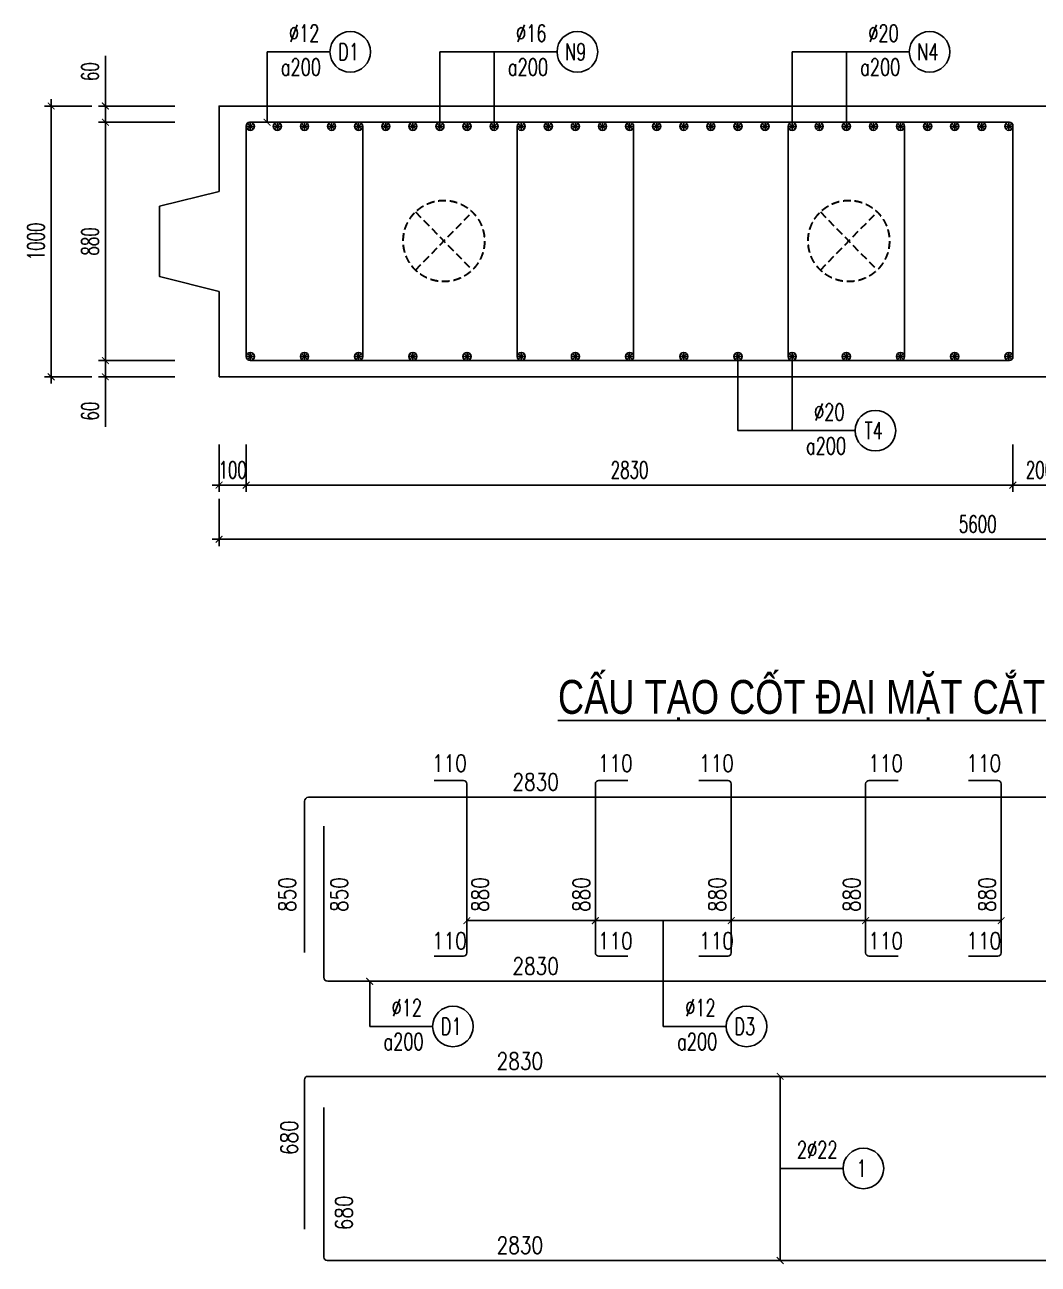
# Model space of a CAD drawing. Header units: millimetres. Extents: x -143483 to 1166745, y -1448440 to -1202244.
# Drawn here: x 207781 to 222742, y -1407462 to -1389153 of the extents above; entities that cross this region are included whole.
import ezdxf
from ezdxf.enums import TextEntityAlignment as Align

# ---------------------------------------------------------------- set-up
doc = ezdxf.new("R2010")
doc.units = ezdxf.units.MM
doc.header["$LTSCALE"] = 30
doc.header["$PDMODE"] = 3
doc.linetypes.add('DASHED', pattern=[19.05, 12.7, -6.35])
doc.layers.get('0').update_dxf_attribs({"lineweight": 9})
doc.layers.get('Defpoints').update_dxf_attribs({"lineweight": 9})
for name, color, linetype in [('ccu11-Cotthep', 9, 'Continuous'), ('ccu11-Dim', 8, 'Continuous'), ('ccu11-Text', 31, 'Continuous'), ('ccu11-Thay', 7, 'Continuous'), ('ccu11-Thep', 4, 'Continuous'), ('ccu11-Thep doc', 4, 'Continuous'), ('ccu11-Thepdai', 6, 'Continuous')]:
    doc.layers.add(name, color=color, linetype=linetype)
doc.layers.add('ccu11-Khuat', color=9, linetype='DASHED', lineweight=30)
doc.layers.add('Vicom_thep doc', color=1, linetype='Continuous', lineweight=35)
doc.styles.add('ccu11-dim', font='vnsimli.shx', dxfattribs={"width": 0.65, "bigfont": 'bigfont.shx'})
doc.styles.add('ccu11-VnAvH-B', font='VHAVANB.TTF')
doc.styles.add('ccu11-vnsimli', font='vnsimli.shx', dxfattribs={"width": 0.8, "bigfont": 'vns.shx'})
doc.styles.add('ccu11-vnsimple', font='vnsimple.shx', dxfattribs={"bigfont": 'bigfont.shx'})
doc.styles.add('ccu11_simli', font='vnsimli.shx', dxfattribs={"width": 0.8})
doc.dimstyles.new('ccu11-100', dxfattribs={"dimscale": 100, "dimtxt": 2.5, "dimasz": 1, "dimexe": 1, "dimexo": 2, "dimgap": 1, "dimtad": 1, "dimdec": 0, "dimdsep": 46, "dimtxsty": 'ccu11-dim', "dimblk": 'ARCHTICK', "dimcen": -1, "dimdle": 1, "dimclrd": 256, "dimclre": 256, "dimclrt": 3, "dimadec": 0, "dimazin": 2, "dimtfac": 0.1, "dimtdec": 0, "dimtmove": 0, "dimatfit": 1, "dimldrblk": 'ARCHTICK', "dimfxl": 0, "dimtvp": 0.833333, "dimtolj": 1, "dimtzin": 12, "dimarcsym": 0})
doc.dimstyles.new('ccu11-100x4', dxfattribs={"dimscale": 100, "dimtxt": 2.5, "dimasz": 1, "dimexe": 1, "dimexo": 2, "dimgap": 1, "dimtad": 1, "dimdec": 0, "dimlfac": 0.25, "dimdsep": 46, "dimtxsty": 'ccu11-dim', "dimblk": 'ARCHTICK', "dimcen": -1, "dimdle": 1, "dimclrd": 256, "dimclre": 256, "dimclrt": 3, "dimadec": 0, "dimazin": 2, "dimtfac": 0.1, "dimtdec": 0, "dimtmove": 0, "dimatfit": 1, "dimldrblk": 'ARCHTICK', "dimfxl": 0, "dimtvp": 0.833333, "dimtolj": 1, "dimtzin": 12, "dimarcsym": 0})

# ---------------------------------------------------------------- blocks, each defined once
blk = doc.blocks.new('_ARCHTICK')
at = {"color": 0, "linetype": 'ByBlock', "const_width": 0.15}
blk.add_lwpolyline([(-0.5, -0.5), (0.5, 0.5)], dxfattribs=at)
blk = doc.blocks.new('SHD')
at = {"layer": 'ccu11-Cotthep'}
blk.add_circle((300, 0), 300, dxfattribs=at)
at = {"layer": 'ccu11-Cotthep', "color": 31, "style": 'ccu11_simli', "width": 0.8}
blk.add_attdef('DK', text='', height=250, dxfattribs=at).set_placement((-101, 65), align=Align.BOTTOM_RIGHT)
blk.add_attdef('KH', text='', height=250, dxfattribs=at).set_placement((300, 0), align=Align.MIDDLE)
blk.add_attdef('KC', text='', height=250, dxfattribs=at).set_placement((-101, -142), align=Align.TOP_RIGHT)
blk = doc.blocks.new('MCT')
at = {"ltscale": 0.005}
for p, q in [((-0.49, 0), (0.49, 0)), ((0.35, -0.35), (-0.35, 0.35)), ((-0.35, -0.35), (0.35, 0.35)), ((0, -0.49), (0, 0.49))]:
    blk.add_line(p, q, dxfattribs=at)
blk.add_circle((0, 0), 0.492, dxfattribs=at)
blk = doc.blocks.new('*U3797')
at = {"layer": 'ccu11-Thep doc', "xscale": -121.9200000001001, "yscale": 121.9200000001001, "zscale": 121.92, "rotation": 270}
blk.add_blockref('MCT', (0, 0), dxfattribs=at)
blk = doc.blocks.new('*U3798')
at = {"layer": 'ccu11-Thep doc', "color": 0, "linetype": 'ByBlock', "lineweight": -2, "transparency": 16777216}
for p in [(0, 0), (800, 0), (1600, 0), (2400, 0), (3200, 0), (4000, 0), (4800, 0), (5600, 0), (6400, 0), (7200, 0), (8000, 0), (8800, 0), (9600, 0), (10400, 0), (11200, 0)]:
    blk.add_blockref('*U3797', p, dxfattribs=at)
blk = doc.blocks.new('*U3799')
at = {"layer": 'ccu11-Thep doc', "xscale": -121.9200000001001, "yscale": 121.9200000001001, "zscale": 121.92, "rotation": 270}
blk.add_blockref('MCT', (0, 0), dxfattribs=at)
blk = doc.blocks.new('*U3800')
at = {"layer": 'ccu11-Thep doc', "color": 0, "linetype": 'ByBlock', "lineweight": -2, "transparency": 16777216}
for p in [(0, 0), (800, 0), (1600, 0), (2400, 0), (3200, 0), (4000, 0), (4800, 0), (5600, 0), (6400, 0), (7200, 0), (8000, 0), (8800, 0), (9600, 0), (10400, 0), (11200, 0)]:
    blk.add_blockref('*U3799', p, dxfattribs=at)
blk = doc.blocks.new('*D3901')
at = {"layer": 'ccu11-Dim', "linetype": 'ByBlock', "lineweight": -2, "ltscale": 30, "transparency": 16777216}
for p, q in [((208970, -1390353), (208970, -1389613)), ((209998, -1390353), (208870, -1390353)), ((208970, -1390593), (208970, -1390353)), ((209998, -1390593), (208870, -1390593)), ((208970, -1390593), (208970, -1390693))]:
    blk.add_line(p, q, dxfattribs=at)
at = {"layer": 'Defpoints', "color": 0, "linetype": 'ByBlock', "ltscale": 30, "transparency": 16777216}
for p in [(210198, -1390353), (208970, -1390593), (210198, -1390593)]:
    blk.add_point(p, dxfattribs=at)
at = {"layer": 'ccu11-Dim', "linetype": 'ByBlock', "lineweight": -2, "ltscale": 30, "transparency": 16777216, "xscale": 100, "yscale": 100, "zscale": 100}
for p, rotation in [((208970, -1390353), 270), ((208970, -1390593), 90)]:
    blk.add_blockref('_ARCHTICK', p, dxfattribs=dict(at, rotation=rotation))
at = {"layer": 'ccu11-Dim', "color": 3, "linetype": 'ByBlock', "ltscale": 30, "transparency": 16777216, "insert": (208745, -1389845), "char_height": 250, "attachment_point": 5, "rotation": 90, "style": 'ccu11-dim'}
blk.add_mtext('\\A1;60', dxfattribs=at)
blk = doc.blocks.new('*D3902')
at = {"layer": 'ccu11-Dim', "linetype": 'ByBlock', "lineweight": -2, "ltscale": 30, "transparency": 16777216}
for p, q in [((208970, -1390493), (208970, -1394213)), ((209998, -1390593), (208870, -1390593)), ((209998, -1394113), (208870, -1394113))]:
    blk.add_line(p, q, dxfattribs=at)
at = {"layer": 'Defpoints', "color": 0, "linetype": 'ByBlock', "ltscale": 30, "transparency": 16777216}
for p in [(210198, -1390593), (208970, -1394113), (210198, -1394113)]:
    blk.add_point(p, dxfattribs=at)
at = {"layer": 'ccu11-Dim', "linetype": 'ByBlock', "lineweight": -2, "ltscale": 30, "transparency": 16777216, "xscale": 100, "yscale": 100, "zscale": 100}
for p, rotation in [((208970, -1390593), 90), ((208970, -1394113), 270)]:
    blk.add_blockref('_ARCHTICK', p, dxfattribs=dict(at, rotation=rotation))
at = {"layer": 'ccu11-Dim', "color": 3, "linetype": 'ByBlock', "ltscale": 30, "transparency": 16777216, "insert": (208745, -1392353), "char_height": 250, "attachment_point": 5, "rotation": 90, "style": 'ccu11-dim'}
blk.add_mtext('\\A1;880', dxfattribs=at)
blk = doc.blocks.new('*D3903')
at = {"layer": 'ccu11-Dim', "linetype": 'ByBlock', "lineweight": -2, "ltscale": 30, "transparency": 16777216}
for p, q in [((208970, -1394113), (208970, -1394013)), ((209998, -1394113), (208870, -1394113)), ((208970, -1394113), (208970, -1394353)), ((209998, -1394353), (208870, -1394353)), ((208970, -1394353), (208970, -1395093))]:
    blk.add_line(p, q, dxfattribs=at)
at = {"layer": 'Defpoints', "color": 0, "linetype": 'ByBlock', "ltscale": 30, "transparency": 16777216}
for p in [(208970, -1394113), (210198, -1394113), (210198, -1394353)]:
    blk.add_point(p, dxfattribs=at)
at = {"layer": 'ccu11-Dim', "linetype": 'ByBlock', "lineweight": -2, "ltscale": 30, "transparency": 16777216, "xscale": 100, "yscale": 100, "zscale": 100}
for p, rotation in [((208970, -1394113), 270), ((208970, -1394353), 90)]:
    blk.add_blockref('_ARCHTICK', p, dxfattribs=dict(at, rotation=rotation))
at = {"layer": 'ccu11-Dim', "color": 3, "linetype": 'ByBlock', "ltscale": 30, "transparency": 16777216, "insert": (208745, -1394861), "char_height": 250, "attachment_point": 5, "rotation": 90, "style": 'ccu11-dim'}
blk.add_mtext('\\A1;60', dxfattribs=at)
blk = doc.blocks.new('*D3904')
at = {"layer": 'ccu11-Dim', "linetype": 'ByBlock', "lineweight": -2, "ltscale": 30, "transparency": 16777216}
for p, q in [((208770, -1390353), (208070, -1390353)), ((208170, -1390253), (208170, -1394453)), ((208770, -1394353), (208070, -1394353))]:
    blk.add_line(p, q, dxfattribs=at)
at = {"layer": 'Defpoints', "color": 0, "linetype": 'ByBlock', "ltscale": 30, "transparency": 16777216}
for p in [(208970, -1390353), (208170, -1394353), (208970, -1394353)]:
    blk.add_point(p, dxfattribs=at)
at = {"layer": 'ccu11-Dim', "linetype": 'ByBlock', "lineweight": -2, "ltscale": 30, "transparency": 16777216, "xscale": 100, "yscale": 100, "zscale": 100}
for p, rotation in [((208170, -1390353), 90), ((208170, -1394353), 270)]:
    blk.add_blockref('_ARCHTICK', p, dxfattribs=dict(at, rotation=rotation))
at = {"layer": 'ccu11-Dim', "color": 3, "linetype": 'ByBlock', "ltscale": 30, "transparency": 16777216, "insert": (207945, -1392353), "char_height": 250, "attachment_point": 5, "rotation": 90, "style": 'ccu11-dim'}
blk.add_mtext('\\A1;1000', dxfattribs=at)
blk = doc.blocks.new('*D3906')
at = {"layer": 'ccu11-Dim', "linetype": 'ByBlock', "lineweight": -2, "ltscale": 30, "transparency": 16777216}
for p, q in [((210649, -1396153), (210649, -1396853)), ((233049, -1396153), (233049, -1396853)), ((210549, -1396753), (233149, -1396753))]:
    blk.add_line(p, q, dxfattribs=at)
at = {"layer": 'Defpoints', "color": 0, "linetype": 'ByBlock', "ltscale": 30, "transparency": 16777216}
for p in [(210649, -1395953), (233049, -1395953), (233049, -1396753)]:
    blk.add_point(p, dxfattribs=at)
at = {"layer": 'ccu11-Dim', "linetype": 'ByBlock', "lineweight": -2, "ltscale": 30, "transparency": 16777216, "xscale": 100, "yscale": 100, "zscale": 100, "rotation": 180}
blk.add_blockref('_ARCHTICK', (210649, -1396753), dxfattribs=at)
at = {"layer": 'ccu11-Dim', "linetype": 'ByBlock', "lineweight": -2, "ltscale": 30, "transparency": 16777216, "xscale": 100, "yscale": 100, "zscale": 100}
blk.add_blockref('_ARCHTICK', (233049, -1396753), dxfattribs=at)
at = {"layer": 'ccu11-Dim', "color": 3, "linetype": 'ByBlock', "ltscale": 30, "transparency": 16777216, "insert": (221849, -1396528), "char_height": 250, "attachment_point": 5, "style": 'ccu11-dim'}
blk.add_mtext('\\A1;5600', dxfattribs=at)
blk = doc.blocks.new('*D3908')
at = {"layer": 'ccu11-Dim', "linetype": 'ByBlock', "lineweight": -2, "ltscale": 30, "transparency": 16777216}
for p, q in [((222368, -1395353), (222368, -1396053)), ((223168, -1395353), (223168, -1396053)), ((222268, -1395953), (223268, -1395953))]:
    blk.add_line(p, q, dxfattribs=at)
at = {"layer": 'Defpoints', "color": 0, "linetype": 'ByBlock', "ltscale": 30, "transparency": 16777216}
for p in [(222368, -1395153), (223168, -1395153), (223168, -1395953)]:
    blk.add_point(p, dxfattribs=at)
at = {"layer": 'ccu11-Dim', "linetype": 'ByBlock', "lineweight": -2, "ltscale": 30, "transparency": 16777216, "xscale": 100, "yscale": 100, "zscale": 100, "rotation": 180}
blk.add_blockref('_ARCHTICK', (222368, -1395953), dxfattribs=at)
at = {"layer": 'ccu11-Dim', "linetype": 'ByBlock', "lineweight": -2, "ltscale": 30, "transparency": 16777216, "xscale": 100, "yscale": 100, "zscale": 100}
blk.add_blockref('_ARCHTICK', (223168, -1395953), dxfattribs=at)
at = {"layer": 'ccu11-Dim', "color": 3, "linetype": 'ByBlock', "ltscale": 30, "transparency": 16777216, "insert": (222768, -1395728), "char_height": 250, "attachment_point": 5, "style": 'ccu11-dim'}
blk.add_mtext('\\A1;200', dxfattribs=at)
blk = doc.blocks.new('*D3910')
at = {"layer": 'ccu11-Dim', "linetype": 'ByBlock', "lineweight": -2, "ltscale": 30, "transparency": 16777216}
for p, q in [((211049, -1395353), (211049, -1396053)), ((222368, -1395353), (222368, -1396053)), ((210949, -1395953), (222468, -1395953))]:
    blk.add_line(p, q, dxfattribs=at)
at = {"layer": 'Defpoints', "color": 0, "linetype": 'ByBlock', "ltscale": 30, "transparency": 16777216}
for p in [(211049, -1395153), (222368, -1395153), (222368, -1395953)]:
    blk.add_point(p, dxfattribs=at)
at = {"layer": 'ccu11-Dim', "linetype": 'ByBlock', "lineweight": -2, "ltscale": 30, "transparency": 16777216, "xscale": 100, "yscale": 100, "zscale": 100, "rotation": 180}
blk.add_blockref('_ARCHTICK', (211049, -1395953), dxfattribs=at)
at = {"layer": 'ccu11-Dim', "linetype": 'ByBlock', "lineweight": -2, "ltscale": 30, "transparency": 16777216, "xscale": 100, "yscale": 100, "zscale": 100}
blk.add_blockref('_ARCHTICK', (222368, -1395953), dxfattribs=at)
at = {"layer": 'ccu11-Dim', "color": 3, "linetype": 'ByBlock', "ltscale": 30, "transparency": 16777216, "insert": (216709, -1395728), "char_height": 250, "attachment_point": 5, "style": 'ccu11-dim'}
blk.add_mtext('\\A1;2830', dxfattribs=at)
blk = doc.blocks.new('*D3911')
at = {"layer": 'ccu11-Dim', "linetype": 'ByBlock', "lineweight": -2, "ltscale": 30, "transparency": 16777216}
for p, q in [((210649, -1395353), (210649, -1396053)), ((211049, -1395353), (211049, -1396053)), ((210649, -1395953), (210549, -1395953)), ((211049, -1395953), (210649, -1395953)), ((211049, -1395953), (211149, -1395953))]:
    blk.add_line(p, q, dxfattribs=at)
at = {"layer": 'Defpoints', "color": 0, "linetype": 'ByBlock', "ltscale": 30, "transparency": 16777216}
for p in [(210649, -1395153), (211049, -1395153), (210649, -1395953)]:
    blk.add_point(p, dxfattribs=at)
at = {"layer": 'ccu11-Dim', "linetype": 'ByBlock', "lineweight": -2, "ltscale": 30, "transparency": 16777216, "xscale": 100, "yscale": 100, "zscale": 100}
blk.add_blockref('_ARCHTICK', (210649, -1395953), dxfattribs=at)
at = {"layer": 'ccu11-Dim', "linetype": 'ByBlock', "lineweight": -2, "ltscale": 30, "transparency": 16777216, "xscale": 100, "yscale": 100, "zscale": 100, "rotation": 180}
blk.add_blockref('_ARCHTICK', (211049, -1395953), dxfattribs=at)
at = {"layer": 'ccu11-Dim', "color": 3, "linetype": 'ByBlock', "ltscale": 30, "transparency": 16777216, "insert": (210849, -1395728), "char_height": 250, "attachment_point": 5, "style": 'ccu11-dim'}
blk.add_mtext('\\A1;100', dxfattribs=at)
blk = doc.blocks.new('ccu11_block_thep')
at = {"layer": 'ccu11-Thep', "color": 3}
for p, q in [((-0.4, 0), (0.4, 0)), ((-0.28, 0.28), (0.28, -0.28)), ((0.28, 0.28), (-0.28, -0.28)), ((0, 0.4), (0, -0.4))]:
    blk.add_line(p, q, dxfattribs=at)
at = {"layer": 'ccu11-Thep', "color": 1, "const_width": 0.0667}
blk.add_lwpolyline([(-0.4, 0, 1), (0.4, 0, 1), (-0.4, 0, 1)], format="xyb", dxfattribs=at)
at = {"layer": 'ccu11-Thep', "color": 1}
blk.add_circle((0, 0), 0.4, dxfattribs=at)
blk = doc.blocks.new('*U3805')
at = {"layer": 'Vicom_thep doc', "xscale": -150, "yscale": 150, "zscale": 150, "rotation": 180}
blk.add_blockref('ccu11_block_thep', (0, 0), dxfattribs=at)
blk = doc.blocks.new('*U3794')
at = {"layer": 'ccu11-Thep doc', "color": 0, "linetype": 'ByBlock', "lineweight": -2, "transparency": 16777216}
for p in [(0, 0), (800, 0), (1600, 0), (2400, 0), (3200, 0), (4000, 0), (4800, 0), (5600, 0), (6400, 0), (7200, 0), (8000, 0), (8800, 0), (9600, 0), (10400, 0)]:
    blk.add_blockref('*U3805', p, dxfattribs=at)

msp = doc.modelspace()

# ---------------------------------------------------------------- linework, layer by layer
at = {"layer": 'ccu11-Khuat', "ltscale": 0.3}
for p, q in [((213548.49, -1391917.28), (214386.72, -1392775.98)), ((213548.49, -1392775.98), (214386.72, -1391917.28)), ((219526.4, -1391917.28), (220364.63, -1392775.98)), ((219526.4, -1392775.98), (220364.63, -1391917.28))]:
    msp.add_line(p, q, dxfattribs=at)
for centre in [(213967.6, -1392346.63), (219945.51, -1392346.63)]:
    msp.add_circle(centre, 600, dxfattribs=at)
at = {"layer": 'ccu11-Thay'}
msp.add_lwpolyline([(210649.39, -1394352.99), (233049.39, -1394352.99), (233049.39, -1393092.99), (232169.63, -1392872.99), (232169.63, -1391832.99), (233049.39, -1391612.99), (233049.39, -1390352.99), (210649.39, -1390352.99), (210649.39, -1391612.99), (209769.63, -1391832.99), (209769.63, -1392872.99), (210649.39, -1393092.99)], close=True, dxfattribs=at)
at = {"layer": 'ccu11-Thepdai'}
for points in [[(211529.39, -1390592.99), (211109.39, -1390592.99, 0.41421356), (211049.39, -1390652.99), (211049.39, -1394052.99, 0.41421356), (211109.39, -1394112.99), (211529.39, -1394112.99)], [(222319.39, -1394112.99), (211109.39, -1394112.99, -0.41421356), (211049.39, -1394052.99), (211049.39, -1390642.99, -0.41421356), (211099.39, -1390592.99), (222319.39, -1390592.99, -0.41421356), (222369.39, -1390642.99), (222369.39, -1394062.99, -0.41421356), (222319.39, -1394112.99)], [(212289.39, -1390592.99), (212709.39, -1390592.99, -0.41421356), (212769.39, -1390652.99), (212769.39, -1394052.99, -0.41421356), (212709.39, -1394112.99), (212289.39, -1394112.99)], [(215529.39, -1390592.99), (215109.39, -1390592.99, 0.41421356), (215049.39, -1390652.99), (215049.39, -1394052.99, 0.41421356), (215109.39, -1394112.99), (215529.39, -1394112.99)], [(216289.39, -1390592.99), (216709.39, -1390592.99, -0.41421356), (216769.39, -1390652.99), (216769.39, -1394052.99, -0.41421356), (216709.39, -1394112.99), (216289.39, -1394112.99)], [(219529.39, -1390592.99), (219109.39, -1390592.99, 0.41421356), (219049.39, -1390652.99), (219049.39, -1394052.99, 0.41421356), (219109.39, -1394112.99), (219529.39, -1394112.99)], [(220289.39, -1390592.99), (220709.39, -1390592.99, -0.41421356), (220769.39, -1390652.99), (220769.39, -1394052.99, -0.41421356), (220709.39, -1394112.99), (220289.39, -1394112.99)], [(211909.64, -1402856.91), (211909.64, -1400622.93, -0.41421356), (211969.64, -1400562.93), (223359.41, -1400562.93, -0.41421356), (223419.41, -1400622.93), (223419.41, -1402856.91)], [(212194.64, -1400988.95), (212194.64, -1403222.93, 0.41421356), (212254.64, -1403282.93), (223644.52, -1403282.93, 0.41421356), (223704.52, -1403222.93), (223704.52, -1400988.95)]]:
    msp.add_lwpolyline(points, format="xyb", dxfattribs=at)
at = {"layer": 'ccu11-Thepdai', "flags": 128}
for points in [[(213825.84, -1400315.68), (214255.84, -1400315.68, -0.38911631), (214305.84, -1400365.68), (214305.84, -1402810.45), (214305.84, -1402862.75, -0.38911631), (214255.84, -1402912.75), (213825.84, -1402912.75)], [(216683.99, -1400315.68), (216253.99, -1400315.68, 0.38911631), (216203.99, -1400365.68), (216203.99, -1402810.45), (216203.99, -1402862.75, 0.38911631), (216253.99, -1402912.75), (216683.99, -1402912.75)], [(217730.36, -1400315.68), (218160.36, -1400315.68, -0.38911631), (218210.36, -1400365.68), (218210.36, -1402810.45), (218210.36, -1402862.75, -0.38911631), (218160.36, -1402912.75), (217730.36, -1402912.75)], [(220674.49, -1400315.68), (220244.49, -1400315.68, 0.38911631), (220194.49, -1400365.68), (220194.49, -1402810.45), (220194.49, -1402862.75, 0.38911631), (220244.49, -1402912.75), (220674.49, -1402912.75)], [(221714.82, -1400315.68), (222144.82, -1400315.68, -0.38911631), (222194.82, -1400365.68), (222194.82, -1402810.45), (222194.82, -1402862.75, -0.38911631), (222144.82, -1402912.75), (221714.82, -1402912.75)]]:
    msp.add_lwpolyline(points, format="xyb", dxfattribs=at)
at = {"layer": 'ccu11-Thepdai', "linetype": 'ByBlock', "ltscale": 30}
for points in [[(211909.64, -1406946.64), (211909.64, -1404736.64, -0.41421356), (211959.64, -1404686.64), (223369.41, -1404686.64, -0.41421356), (223419.41, -1404736.64), (223419.41, -1406946.64)], [(212194.64, -1405146.64), (212194.64, -1407356.64, 0.41421356), (212244.64, -1407406.64), (223654.52, -1407406.64, 0.41421356), (223704.52, -1407356.64), (223704.52, -1405146.64)]]:
    msp.add_lwpolyline(points, format="xyb", dxfattribs=at)

# ---------------------------------------------------------------- block references
at = {"layer": 'ccu11-Cotthep'}
ref = msp.add_blockref('SHD', (212285.58, -1389552.63), dxfattribs=at)
ref.add_attrib('KH', 'D1', dxfattribs={"color": 31, "height": 250, "style": 'ccu11-vnsimple', "width": 0.7}).set_placement((212560.58, -1389552.63), align=Align.MIDDLE_CENTER)
ref.add_attrib('KC', 'a200', dxfattribs={"color": 31, "height": 250, "style": 'ccu11-vnsimple', "width": 0.7}).set_placement((211857, -1389652.63), align=Align.TOP_CENTER)
ref.add_attrib('DK', '`12', dxfattribs={"color": 31, "height": 250, "style": 'ccu11-vnsimple', "width": 0.7}).set_placement((211904.8, -1389477.63), align=Align.BOTTOM_CENTER)
ref = msp.add_blockref('SHD', (215638.39, -1389552.63), dxfattribs=at)
ref.add_attrib('KH', 'N9', dxfattribs={"color": 31, "height": 250, "style": 'ccu11-vnsimple', "width": 0.7}).set_placement((215913.39, -1389552.63), align=Align.MIDDLE_CENTER)
ref.add_attrib('KC', 'a200', dxfattribs={"color": 31, "height": 250, "style": 'ccu11-vnsimple', "width": 0.7}).set_placement((215209.81, -1389652.63), align=Align.TOP_CENTER)
ref.add_attrib('DK', '`16', dxfattribs={"color": 31, "height": 250, "style": 'ccu11-vnsimple', "width": 0.7}).set_placement((215257.61, -1389477.63), align=Align.BOTTOM_CENTER)
ref = msp.add_blockref('SHD', (220838.39, -1389552.63), dxfattribs=at)
ref.add_attrib('KH', 'N4', dxfattribs={"color": 31, "height": 250, "style": 'ccu11-vnsimple', "width": 0.7}).set_placement((221113.39, -1389552.63), align=Align.MIDDLE_CENTER)
ref.add_attrib('KC', 'a200', dxfattribs={"color": 31, "height": 250, "style": 'ccu11-vnsimple', "width": 0.7}).set_placement((220409.81, -1389652.63), align=Align.TOP_CENTER)
ref.add_attrib('DK', '`20', dxfattribs={"color": 31, "height": 250, "style": 'ccu11-vnsimple', "width": 0.7}).set_placement((220457.61, -1389477.63), align=Align.BOTTOM_CENTER)
ref = msp.add_blockref('SHD', (220038.39, -1395148.35), dxfattribs=at)
ref.add_attrib('KH', 'T4', dxfattribs={"color": 31, "height": 250, "style": 'ccu11-vnsimple', "width": 0.7}).set_placement((220313.39, -1395148.35), align=Align.MIDDLE_CENTER)
ref.add_attrib('KC', 'a200', dxfattribs={"color": 31, "height": 250, "style": 'ccu11-vnsimple', "width": 0.7}).set_placement((219609.81, -1395248.35), align=Align.TOP_CENTER)
ref.add_attrib('DK', '`20', dxfattribs={"color": 31, "height": 250, "style": 'ccu11-vnsimple', "width": 0.7}).set_placement((219657.61, -1395073.35), align=Align.BOTTOM_CENTER)
at = {"layer": 'ccu11-Cotthep', "xscale": 100, "yscale": 100, "zscale": 100, "rotation": 180}
for p in [(214305.84, -1402386.05), (216203.99, -1402386.05), (218210.36, -1402386.05), (220194.49, -1402386.05)]:
    msp.add_blockref('_ARCHTICK', p, dxfattribs=at)
at = {"layer": 'ccu11-Cotthep'}
ref = msp.add_blockref('SHD', (213800.99, -1403948.89), dxfattribs=at)
ref.add_attrib('KH', 'D1', dxfattribs={"color": 31, "height": 250, "style": 'ccu11-vnsimple', "width": 0.7}).set_placement((214075.99, -1403948.89), align=Align.MIDDLE_CENTER)
ref.add_attrib('KC', 'a200', dxfattribs={"color": 31, "height": 250, "style": 'ccu11-vnsimple', "width": 0.7}).set_placement((213372.41, -1404048.89), align=Align.TOP_CENTER)
ref.add_attrib('DK', '`12', dxfattribs={"color": 31, "height": 250, "style": 'ccu11-vnsimple', "width": 0.7}).set_placement((213420.21, -1403873.89), align=Align.BOTTOM_CENTER)
ref = msp.add_blockref('SHD', (218136.29, -1403948.89), dxfattribs=at)
ref.add_attrib('KH', 'D3', dxfattribs={"color": 31, "height": 250, "style": 'ccu11-vnsimple', "width": 0.7}).set_placement((218411.29, -1403948.89), align=Align.MIDDLE_CENTER)
ref.add_attrib('KC', 'a200', dxfattribs={"color": 31, "height": 250, "style": 'ccu11-vnsimple', "width": 0.7}).set_placement((217707.71, -1404048.89), align=Align.TOP_CENTER)
ref.add_attrib('DK', '`12', dxfattribs={"color": 31, "height": 250, "style": 'ccu11-vnsimple', "width": 0.7}).set_placement((217755.51, -1403873.89), align=Align.BOTTOM_CENTER)
ref = msp.add_blockref('SHD', (219861.03, -1406046.64), dxfattribs=at)
ref.add_attrib('KH', '1', dxfattribs={"color": 31, "height": 250, "style": 'ccu11-vnsimple', "width": 0.7}).set_placement((220136.03, -1406046.64), align=Align.MIDDLE_CENTER)
ref.add_attrib('DK', '2`22', dxfattribs={"color": 31, "height": 250, "style": 'ccu11-vnsimple', "width": 0.7}).set_placement((219480.25, -1405971.64), align=Align.BOTTOM_CENTER)
at = {"layer": 'ccu11-Thep doc'}
for name, p in [('*U3794', (211509.39, -1390652.99)), ('*U3798', (211109.39, -1390652.99))]:
    msp.add_blockref(name, p, dxfattribs=at)
at = {"layer": 'ccu11-Thep doc', "xscale": -1, "rotation": 180}
msp.add_blockref('*U3800', (211109.39, -1394052.99), dxfattribs=at)

# ---------------------------------------------------------------- texts
at = {"layer": 'ccu11-Text', "color": 6, "style": 'ccu11-VnAvH-B', "width": 0.8}
msp.add_text('%%ucÊu t¹o cèt ®ai mÆt c¾t 1-1, 2-2, 4-4, 5-5, 6-6', height=500, dxfattribs=at).set_placement((221849.39, -1399331.46), align=Align.CENTER)
at = {"layer": 'ccu11-Text', "style": 'ccu11-vnsimli', "width": 0.8}
for s, p in [('110', (213792.11, -1400186.56)), ('110', (216241.52, -1400186.56)), ('110', (217734.72, -1400186.56)), ('110', (220232.03, -1400186.56)), ('110', (221681.09, -1400186.56)), ('2830', (214979.6, -1400462.93)), ('110', (213792.11, -1402809.96)), ('110', (216241.52, -1402809.96)), ('110', (217734.72, -1402809.96)), ('110', (220232.03, -1402809.96)), ('110', (221681.09, -1402809.96)), ('2830', (214979.6, -1403182.93)), ('2830', (214746.99, -1404586.64)), ('2830', (214746.99, -1407306.64))]:
    msp.add_text(s, height=250, dxfattribs=at).set_placement(p)
for s, p in [('850', (211780.59, -1402258.66)), ('850', (212548.78, -1402258.66)), ('880', (214628.72, -1402258.66)), ('880', (216122.95, -1402258.66)), ('880', (218129.32, -1402258.66)), ('880', (220113.46, -1402258.66)), ('880', (222113.79, -1402258.66)), ('680', (211809.69, -1405850.43)), ('680', (212617.22, -1406960.63))]:
    msp.add_text(s, height=250, rotation=90, dxfattribs=at).set_placement(p)

# ---------------------------------------------------------------- dimensions: what is measured, and where the dimension line sits
at = {"layer": 'ccu11-Dim', "linetype": 'ByBlock', "ltscale": 30}
for base, p1, p2, angle, picture, middle in [((208969.63, -1390592.99), (210198.02, -1390352.99), (210198.02, -1390592.99), 90, '*D3901', (208969.63, -1389845.01)), ((208969.63, -1394112.99), (210198.02, -1394352.99), (210198.02, -1394112.99), 270, '*D3903', (208969.63, -1394860.98))]:
    dim = msp.add_linear_dim(base=base, p1=p1, p2=p2, angle=angle, dimstyle='ccu11-100x4', dxfattribs=at)
    dim.commit()
    dim.dimension.update_dxf_attribs({"geometry": picture, "text_midpoint": middle, "dimtype": 160})
dim = msp.add_linear_dim(base=(208169.63, -1394352.99), p1=(208969.63, -1390352.99), p2=(208969.63, -1394352.99), angle=90, dimstyle='ccu11-100x4', dxfattribs=at)
dim.commit()
dim.dimension.update_dxf_attribs({"geometry": '*D3904', "text_midpoint": (207944.63, -1392352.99)})
dim = msp.add_linear_dim(base=(208969.63, -1394112.99), p1=(210198.02, -1390592.99), p2=(210198.02, -1394112.99), angle=90, dimstyle='ccu11-100x4', override={"dimtmove": 1}, dxfattribs=at)
dim.commit()
dim.dimension.update_dxf_attribs({"geometry": '*D3902', "text_midpoint": (208744.63, -1392352.99)})
dim = msp.add_linear_dim(base=(210649.39, -1395953.35), p1=(211049.39, -1395153.35), p2=(210649.39, -1395153.35), dimstyle='ccu11-100x4', override={"dimtix": 1}, dxfattribs=at)
dim.commit()
dim.dimension.update_dxf_attribs({"geometry": '*D3911', "text_midpoint": (210849.39, -1395728.35)})
for base, p1, p2, picture, middle in [((222367.89, -1395953.35), (211049.39, -1395153.35), (222367.89, -1395153.35), '*D3910', (216708.64, -1395728.35)), ((223167.89, -1395953.35), (222367.89, -1395153.35), (223167.89, -1395153.35), '*D3908', (222767.89, -1395728.35)), ((233049.39, -1396753.35), (210649.39, -1395953.35), (233049.39, -1395953.35), '*D3906', (221849.39, -1396528.35))]:
    dim = msp.add_linear_dim(base=base, p1=p1, p2=p2, dimstyle='ccu11-100x4', dxfattribs=at)
    dim.commit()
    dim.dimension.update_dxf_attribs({"geometry": picture, "text_midpoint": middle})

# ---------------------------------------------------------------- leaders
at = {"layer": 'ccu11-Cotthep', "linetype": 'ByBlock', "ltscale": 30}
for points in [[(211356.58, -1390592.99), (211356.58, -1389552.63), (212285.58, -1389552.63)], [(214305.84, -1402386.05), (222194.82, -1402386.05)], [(222194.82, -1402386.05), (214305.84, -1402386.05)], [(212871.99, -1403282.93), (212871.99, -1403948.89), (213800.99, -1403948.89)], [(218932.03, -1404686.64), (218932.03, -1406046.64), (219861.03, -1406046.64)], [(218932.03, -1407406.64), (218932.03, -1406046.64), (219861.03, -1406046.64)]]:
    msp.add_leader(points, dimstyle='ccu11-100x4', dxfattribs=at)
at = {"layer": 'ccu11-Cotthep'}
for points in [[(213909.39, -1390652.99), (213909.39, -1389552.63), (215638.39, -1389552.63)], [(214709.39, -1390652.99), (214709.39, -1389552.63), (215638.39, -1389552.63)], [(219109.39, -1390652.99), (219109.39, -1389552.63), (220838.39, -1389552.63)], [(219909.39, -1390652.99), (219909.39, -1389552.63), (220838.39, -1389552.63)], [(218309.39, -1394047.99), (218309.39, -1395148.35), (220038.39, -1395148.35)], [(219109.39, -1394047.99), (219109.39, -1395148.35), (220038.39, -1395148.35)]]:
    msp.add_leader(points, dimstyle='ccu11-100', override={"dimasz": 1.5, "dimgap": 1, "dimtad": 0, "dimldrblk": 'None', "dimfxl": 3, "dimfxlon": 1, "dimtfill": 1, "dimarcsym": 1}, dxfattribs=at)
at = {"layer": 'ccu11-Cotthep', "linetype": 'ByBlock', "ltscale": 30}
msp.add_leader([(217207.17, -1402386.05), (217207.17, -1403948.89), (218136.29, -1403948.89)], dimstyle='ccu11-100x4', override={"dimldrblk": 'None'}, dxfattribs=at)

doc.saveas('drawing.dxf')
